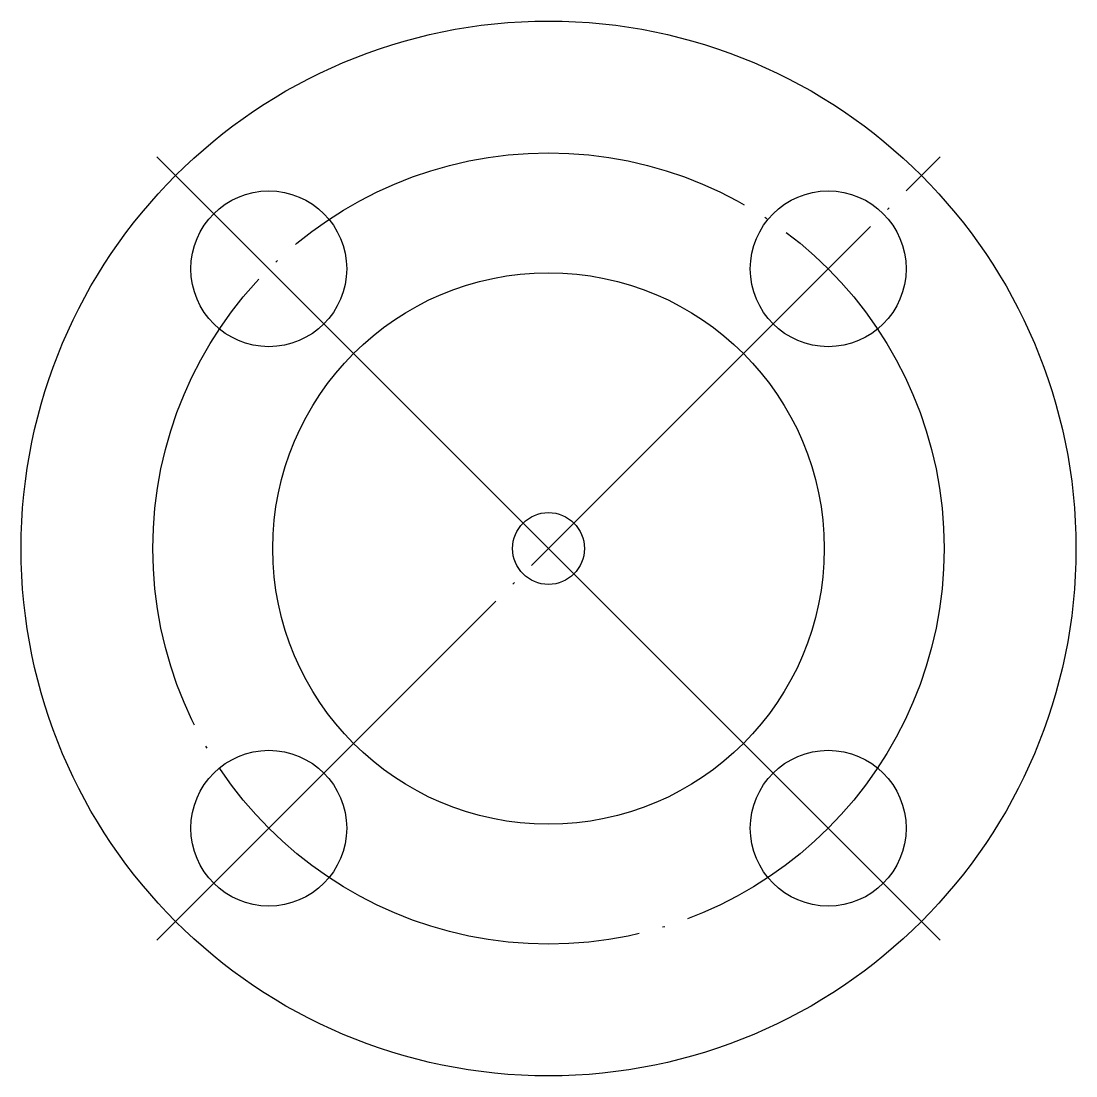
# Model space of a CAD drawing. Extents: x -90 to 89, y 880 to 1059.
# Drawn here: x -89.77 to -45.77, y 1015.49 to 1059.49 of the extents above.
import ezdxf

# ---------------------------------------------------------------- set-up
doc = ezdxf.new("R2010")
doc.units = 0
doc.header["$MEASUREMENT"] = 0
doc.linetypes.add('CENTER', pattern=[22, 20, -1, 0, -1])
doc.layers.get('0').update_dxf_attribs({"linetype": 'CONTINUOUS'})

msp = doc.modelspace()

# ---------------------------------------------------------------- linework, layer by layer
at = {"color": 1, "linetype": 'CENTER'}
msp.add_line((-84.099, 1021.156), (-51.431, 1053.824), dxfattribs=at)
at = {"color": 7, "linetype": 'CONTINUOUS'}
msp.add_line((-84.099, 1053.824), (-51.431, 1021.156), dxfattribs=at)
for centre, radius in [((-67.765, 1037.49), 22), ((-79.432, 1049.157), 3.25), ((-56.098, 1049.157), 3.25), ((-67.765, 1037.49), 11.5), ((-67.765, 1037.49), 1.5), ((-79.432, 1025.823), 3.25), ((-56.098, 1025.823), 3.25)]:
    msp.add_circle(centre, radius, dxfattribs=at)
at = {"color": 1, "linetype": 'CENTER'}
msp.add_circle((-67.765, 1037.49), 16.5, dxfattribs=at)

doc.saveas('drawing.dxf')
